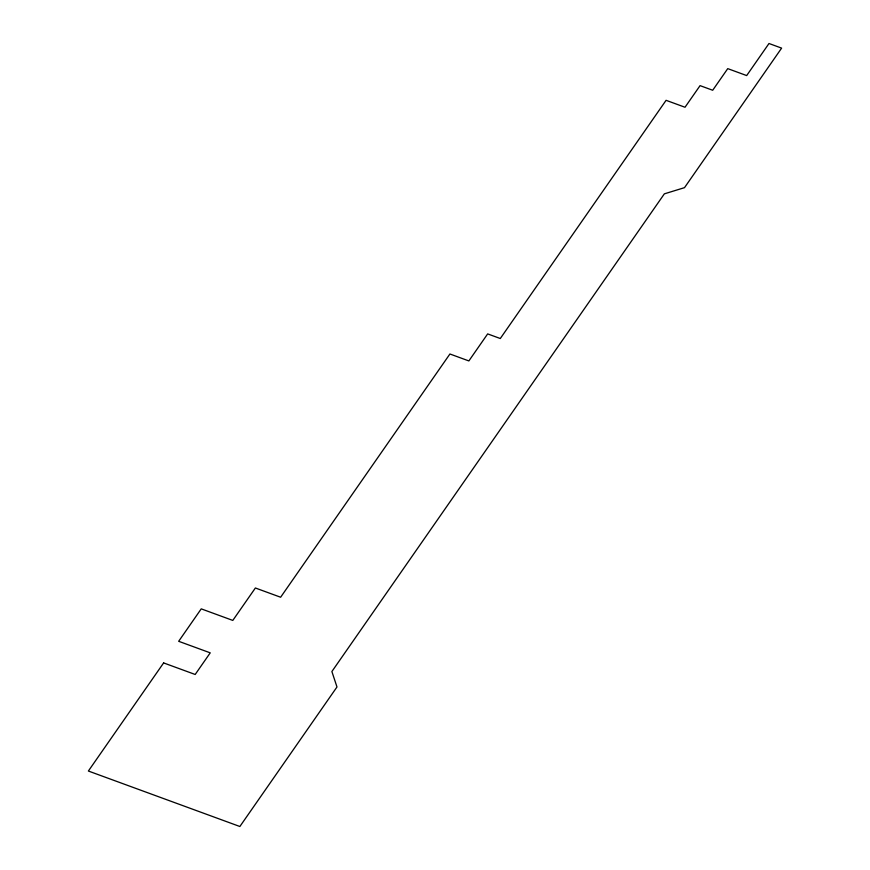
<?xml version="1.0" encoding="UTF-8"?>
<svg xmlns="http://www.w3.org/2000/svg" width="870" height="870" viewBox="0 0 870 870"><rect width="100%" height="100%" fill="white"/><g stroke="black" fill="none" stroke-linecap="round" stroke-linejoin="round"><path stroke-width="1.3" d="M163.625 662.918L88.381 771.027L239.87 826.5L336.984 686.974L331.883 671.531L664.354 193.847L684.505 187.659L781.619 48.122L768.993 43.5L746.678 75.57L727.744 68.632L712.693 90.252L700.067 85.63L685.016 107.249L666.083 100.322L500.293 338.517L487.668 333.895L468.865 360.93L449.921 353.992L280.629 597.233L255.378 587.989L232.801 620.419L201.242 608.859L178.676 641.299L210.235 652.848L195.184 674.478L163.625 662.918"/></g></svg>
